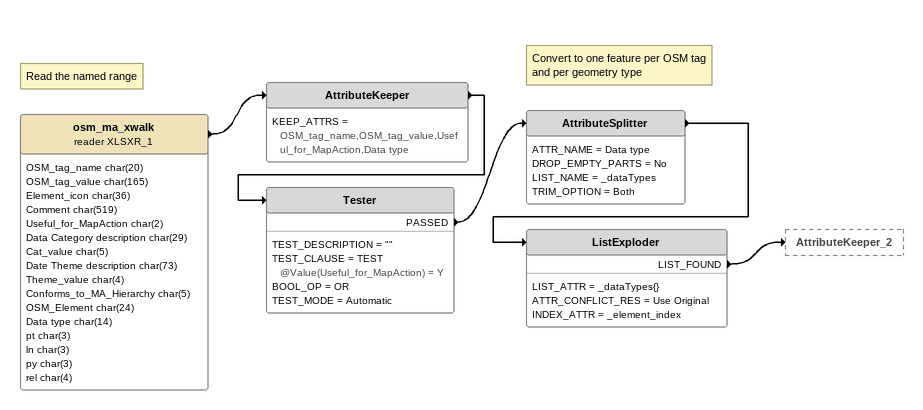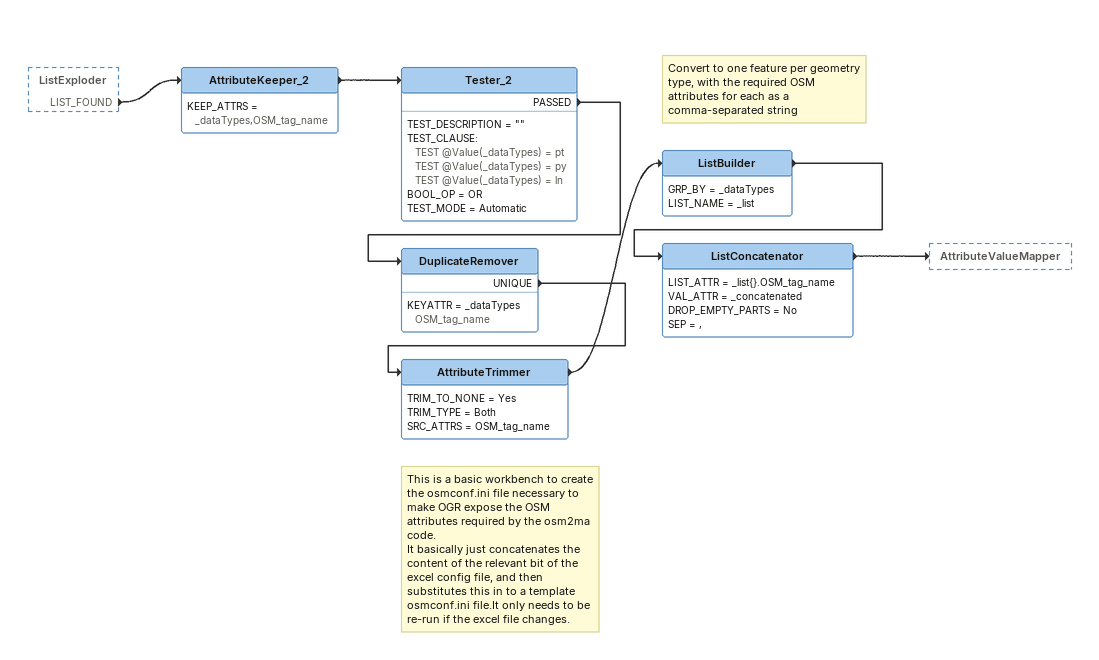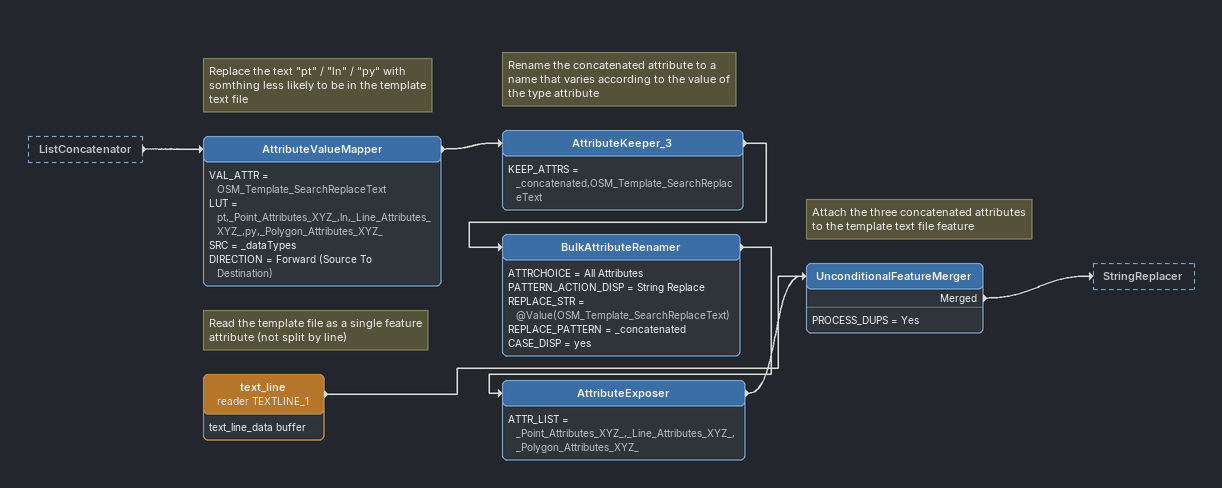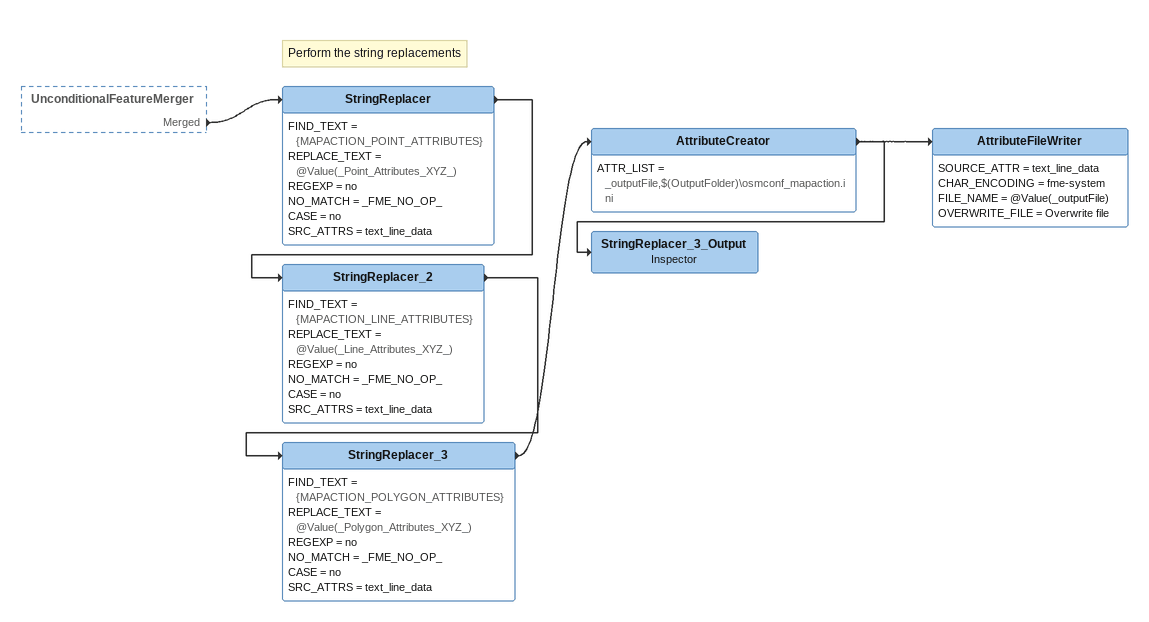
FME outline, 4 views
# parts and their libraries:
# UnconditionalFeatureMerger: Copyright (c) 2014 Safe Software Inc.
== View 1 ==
Note: Read the named range
osm_ma_xwalk (reader XLSXR_1)
    attributes: OSM_tag_name char(20), OSM_tag_value char(165), Element_icon char(36), Comment char(519), Useful_for_MapAction char(2), Data Category description char(29), Cat_value char(5), Date Theme description char(73), Theme_value char(4), Conforms_to_MA_Hierarchy char(5), OSM_Element char(24), Data type char(14), pt char(3), ln char(3), py char(3), rel char(4)
    -> AttributeKeeper
AttributeKeeper
    KEEP_ATTRS = OSM_tag_name,OSM_tag_value,Useful_for_MapAction,Data type
    -> Tester
Tester
    TEST_DESCRIPTION = ""
    TEST_CLAUSE = TEST @Value(Useful_for_MapAction) = Y
    BOOL_OP = OR
    TEST_MODE = Automatic
    PASSED -> AttributeSplitter
Note: Convert to one feature per OSM tag and per geometry type
AttributeSplitter
    ATTR_NAME = Data type
    DROP_EMPTY_PARTS = No
    LIST_NAME = _dataTypes
    TRIM_OPTION = Both
    -> ListExploder
ListExploder
    LIST_ATTR = _dataTypes{}
    ATTR_CONFLICT_RES = Use Original
    INDEX_ATTR = _element_index
    LIST_FOUND -> AttributeKeeper_2

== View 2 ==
ListExploder [outside]
    LIST_FOUND -> AttributeKeeper_2
AttributeKeeper_2
    KEEP_ATTRS = _dataTypes,OSM_tag_name
    -> Tester_2
Tester_2
    TEST_DESCRIPTION = ""
    TEST_CLAUSE:
      TEST @Value(_dataTypes) = pt
      TEST @Value(_dataTypes) = py
      TEST @Value(_dataTypes) = ln
    BOOL_OP = OR
    TEST_MODE = Automatic
    PASSED -> DuplicateRemover
DuplicateRemover
    KEYATTR = _dataTypes OSM_tag_name
    UNIQUE -> AttributeTrimmer
Note: This is a basic workbench to create the osmconf.ini file necessary to make OGR expose the OSM attributes required by the osm2ma code. / It basically just concatenates the content of the relevant bit of the excel config file, and then substitutes this in to a template osmconf.ini file.It only needs to be re-run if the excel file changes.
AttributeTrimmer
    TRIM_TO_NONE = Yes
    TRIM_TYPE = Both
    SRC_ATTRS = OSM_tag_name
    -> ListBuilder
Note: Convert to one feature per geometry type, with the required OSM attributes for each as a comma-separated string
ListBuilder
    GRP_BY = _dataTypes
    LIST_NAME = _list
    -> ListConcatenator
ListConcatenator
    LIST_ATTR = _list{}.OSM_tag_name
    VAL_ATTR = _concatenated
    DROP_EMPTY_PARTS = No
    SEP = ,
    -> AttributeValueMapper

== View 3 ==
ListConcatenator [outside]
    -> AttributeValueMapper
Note: Replace the text "pt" / "ln" / "py" with somthing less likely to be in the template text file
AttributeValueMapper
    VAL_ATTR = OSM_Template_SearchReplaceText
    LUT = pt,_Point_Attributes_XYZ_,ln,_Line_Attributes_XYZ_,py,_Polygon_Attributes_XYZ_
    SRC = _dataTypes
    DIRECTION = Forward (Source To Destination)
    -> AttributeKeeper_3
Note: Rename the concatenated attribute to a name that varies according to the value of the type attribute
AttributeKeeper_3
    KEEP_ATTRS = _concatenated,OSM_Template_SearchReplaceText
    -> BulkAttributeRenamer
BulkAttributeRenamer
    ATTRCHOICE = All Attributes
    PATTERN_ACTION_DISP = String Replace
    REPLACE_STR = @Value(OSM_Template_SearchReplaceText)
    REPLACE_PATTERN = _concatenated
    CASE_DISP = yes
    -> AttributeExposer
AttributeExposer
    ATTR_LIST = _Point_Attributes_XYZ_,_Line_Attributes_XYZ_,_Polygon_Attributes_XYZ_
    -> UnconditionalFeatureMerger
Note: Read the template file as a single feature attribute (not split by line)
text_line (reader TEXTLINE_1)
    attributes: text_line_data buffer
    -> UnconditionalFeatureMerger
Note: Attach the three concatenated attributes to the template text file feature
UnconditionalFeatureMerger
    PROCESS_DUPS = Yes
    Merged -> StringReplacer

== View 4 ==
UnconditionalFeatureMerger [outside]
    Merged -> StringReplacer
Note: Perform the string replacements
StringReplacer
    FIND_TEXT = {MAPACTION_POINT_ATTRIBUTES}
    REPLACE_TEXT = @Value(_Point_Attributes_XYZ_)
    REGEXP = no
    NO_MATCH = _FME_NO_OP_
    CASE = no
    SRC_ATTRS = text_line_data
    -> StringReplacer_2
StringReplacer_2
    FIND_TEXT = {MAPACTION_LINE_ATTRIBUTES}
    REPLACE_TEXT = @Value(_Line_Attributes_XYZ_)
    REGEXP = no
    NO_MATCH = _FME_NO_OP_
    CASE = no
    SRC_ATTRS = text_line_data
    -> StringReplacer_3
StringReplacer_3
    FIND_TEXT = {MAPACTION_POLYGON_ATTRIBUTES}
    REPLACE_TEXT = @Value(_Polygon_Attributes_XYZ_)
    REGEXP = no
    NO_MATCH = _FME_NO_OP_
    CASE = no
    SRC_ATTRS = text_line_data
    -> AttributeCreator
AttributeCreator
    ATTR_LIST = _outputFile,$(OutputFolder)\osmconf_mapaction.ini
    -> StringReplacer_3_Output
    -> AttributeFileWriter
AttributeFileWriter
    SOURCE_ATTR = text_line_data
    CHAR_ENCODING = fme-system
    FILE_NAME = @Value(_outputFile)
    OVERWRITE_FILE = Overwrite file
StringReplacer_3_Output: Inspector
